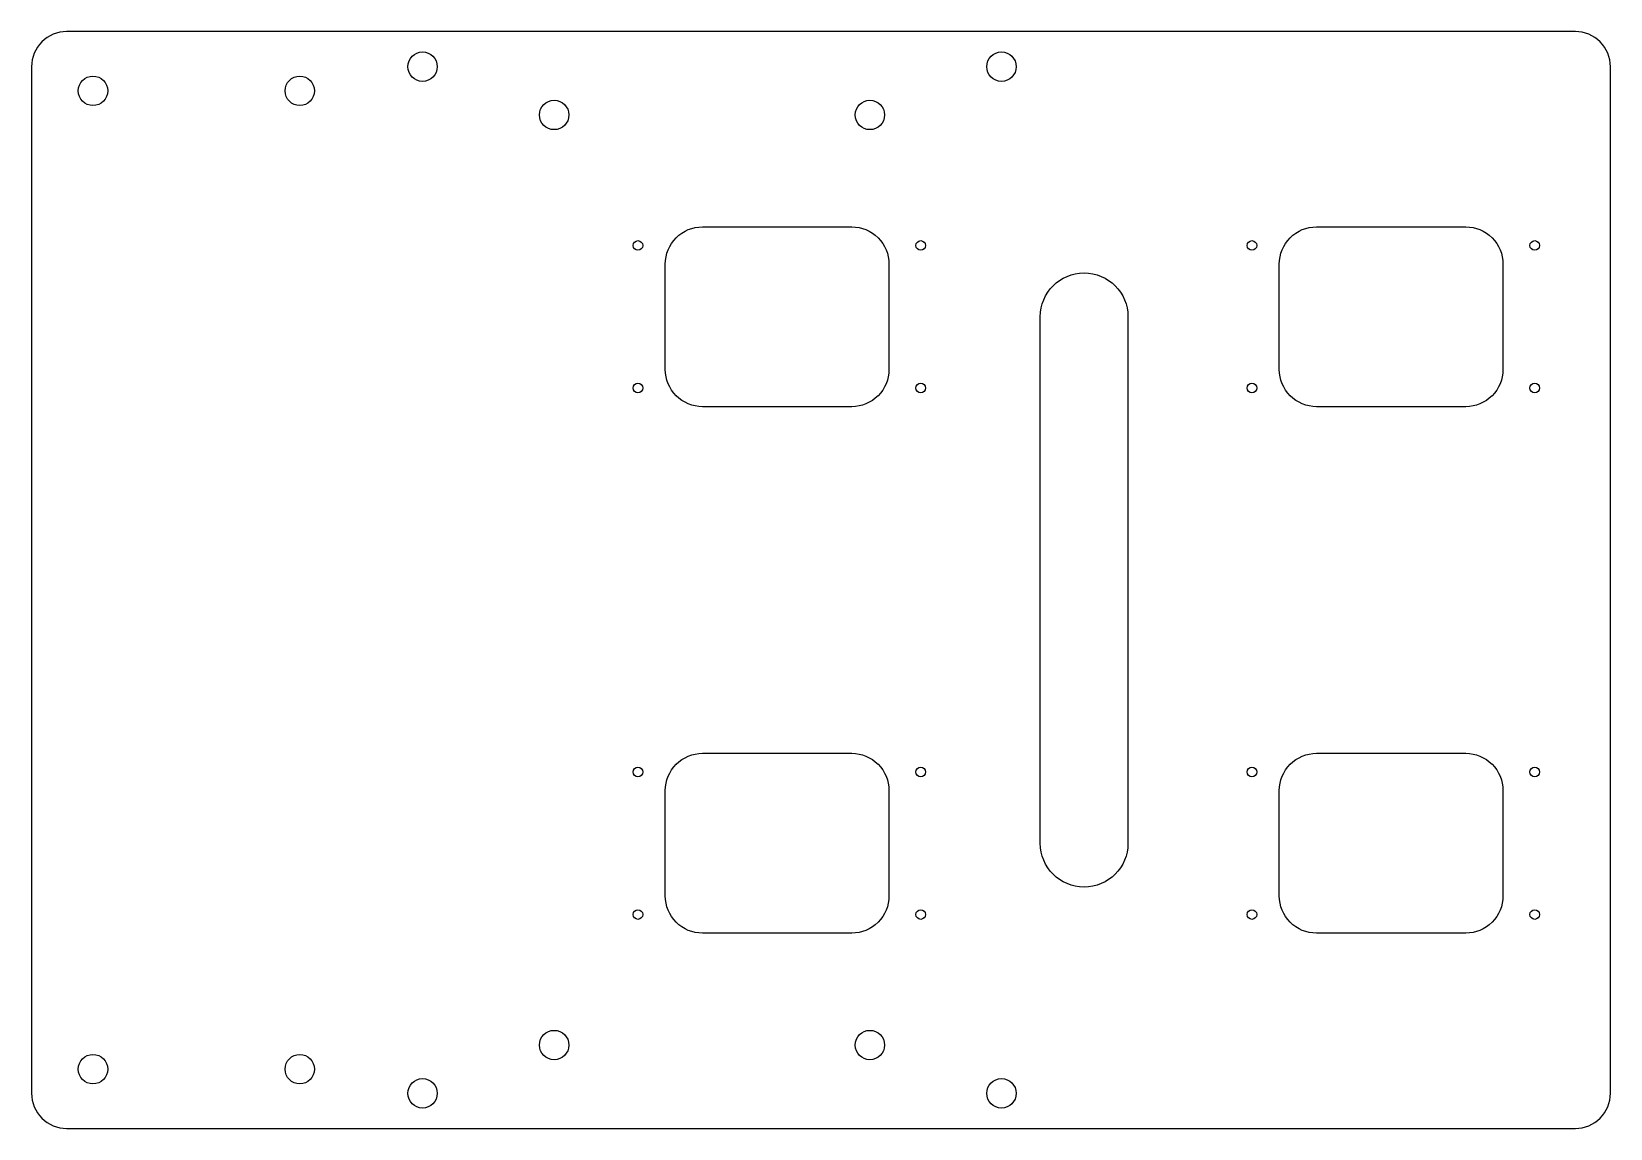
# Model space of a CAD drawing. Header units: millimetres. Extents: x -240 to 120, y -125 to 125.
import ezdxf

# ---------------------------------------------------------------- set-up
doc = ezdxf.new("R2010")
doc.units = ezdxf.units.MM
doc.layers.get('0').update_dxf_attribs({"linetype": 'CONTINUOUS'})

msp = doc.modelspace()

# ---------------------------------------------------------------- linework, layer by layer
for points in [[(120, 117, 0.414214), (112, 125), (-232, 125, 0.414214), (-240, 117), (-240, -117, 0.414214), (-232, -125), (112, -125, 0.414214), (120, -117)], [(-87, 80.5), (-53, 80.5, -0.414214), (-44.5, 72), (-44.5, 48, -0.414214), (-53, 39.5), (-87, 39.5, -0.414214), (-95.5, 48), (-95.5, 72, -0.414214)], [(87, 39.5), (53, 39.5, -0.414214), (44.5, 48), (44.5, 72, -0.414214), (53, 80.5), (87, 80.5, -0.414214), (95.5, 72), (95.5, 48, -0.414214)], [(10, 60), (10, -60, -1), (-10, -60), (-10, 60, -1)], [(-95.5, -72), (-95.5, -48, -0.414214), (-87, -39.5), (-53, -39.5, -0.414214), (-44.5, -48), (-44.5, -72, -0.414214), (-53, -80.5), (-87, -80.5, -0.414214)], [(87, -80.5), (53, -80.5, -0.414214), (44.5, -72), (44.5, -48, -0.414214), (53, -39.5), (87, -39.5, -0.414214), (95.5, -48), (95.5, -72, -0.414214)]]:
    msp.add_lwpolyline(points, format="xyb", close=True)
for centre, radius in [((-150.85, 117), 3.35), ((-18.85, 117), 3.35), ((-226, 111.5), 3.35), ((-178.85, 111.5), 3.35), ((-120.85, 106), 3.35), ((-48.85, 106), 3.35), ((-101.75, 76.25), 1.1), ((-37.25, 76.25), 1.1), ((38.25, 76.25), 1.1), ((102.75, 76.25), 1.1), ((-101.75, 43.75), 1.1), ((-37.25, 43.75), 1.1), ((38.25, 43.75), 1.1), ((102.75, 43.75), 1.1), ((-101.75, -43.75), 1.1), ((-37.25, -43.75), 1.1), ((38.25, -43.75), 1.1), ((102.75, -43.75), 1.1), ((-101.75, -76.25), 1.1), ((-37.25, -76.25), 1.1), ((38.25, -76.25), 1.1), ((102.75, -76.25), 1.1), ((-120.85, -106), 3.35), ((-48.85, -106), 3.35), ((-226, -111.5), 3.35), ((-178.85, -111.5), 3.35), ((-150.85, -117), 3.35), ((-18.85, -117), 3.35)]:
    msp.add_circle(centre, radius)

doc.saveas('drawing.dxf')
